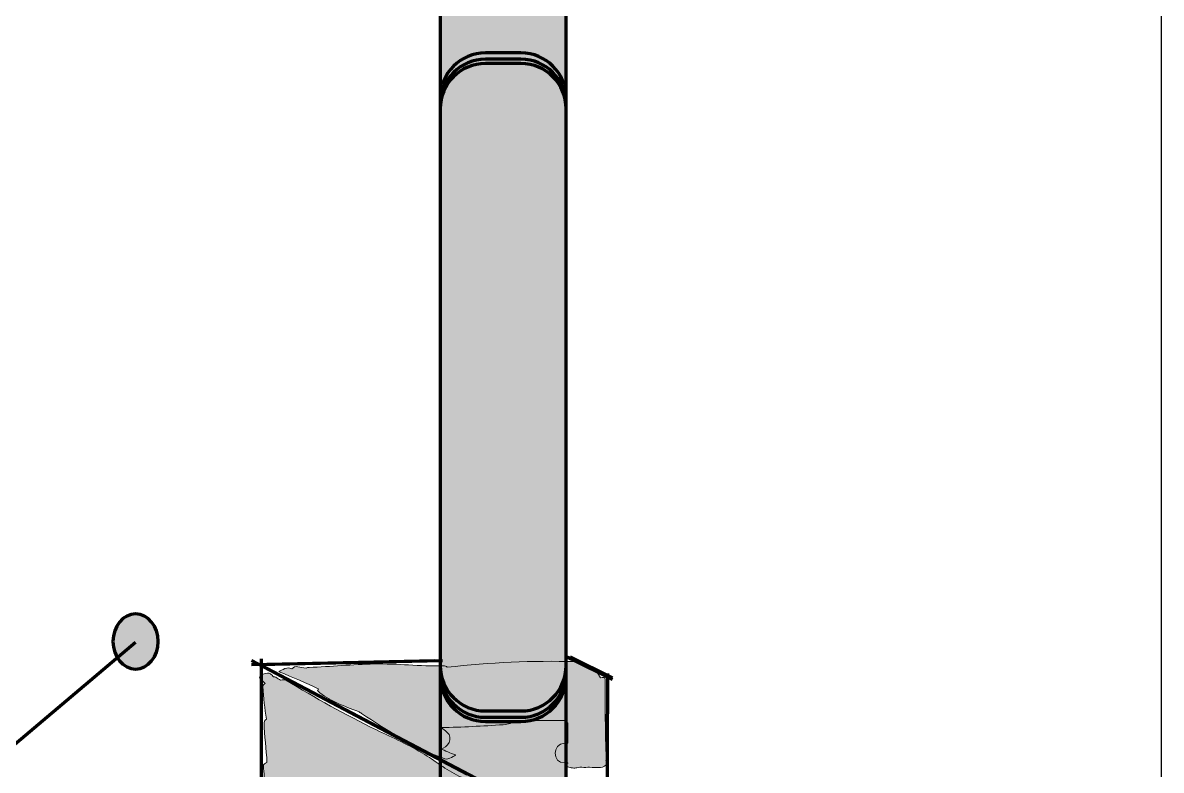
# Model space of a CAD drawing. Header units: inches. Extents: x -455 to 1024, y -792 to -26.
# Drawn here: x 734.8 to 1024, y -529.8 to -339.8 of the extents above; entities that cross this region are included whole.
import ezdxf

# ---------------------------------------------------------------- set-up
doc = ezdxf.new("R2010")
doc.units = ezdxf.units.IN
doc.header["$MEASUREMENT"] = 0
doc.layers.add('Box', color=7, linetype='Continuous')
doc.layers.add('Layer 1', color=7, linetype='Continuous')
picture_1 = doc.add_image_def('image1.png', size_in_pixel=(2720, 1532))

msp = doc.modelspace()

# ---------------------------------------------------------------- hatches: boundary and pattern name
at = {"layer": 'Box', "true_color": 0x231f20}
h = msp.add_hatch(color=250, dxfattribs=at)
h.dxf.hatch_style = 2
edge = h.paths.add_edge_path()
edge.add_spline(control_points=[(861.37, -582.25), (861.37, -582.25), (852.37, -582.25), (852.37, -582.25), (846.05, -582.25), (840.87, -577.08), (840.87, -570.75), (840.87, -570.75), (840.87, -184.95), (840.87, -184.95), (840.87, -178.62), (846.05, -173.45), (852.37, -173.45), (852.37, -173.45), (861.37, -173.45), (861.37, -173.45), (867.7, -173.45), (872.87, -178.62), (872.87, -184.95), (872.87, -184.95), (872.87, -570.75), (872.87, -570.75), (872.87, -577.08), (867.7, -582.25), (861.37, -582.25)], knot_values=[0, 0, 0, 0, 1, 1, 1, 2, 2, 2, 3, 3, 3, 4, 4, 4, 5, 5, 5, 6, 6, 6, 7, 7, 7, 8, 8, 8, 8], degree=3, periodic=1)
h = msp.add_hatch(color=250, dxfattribs=at)
h.dxf.hatch_style = 2
edge = h.paths.add_edge_path()
edge.add_spline(control_points=[(861.37, -514.68), (861.37, -514.68), (852.37, -514.68), (852.37, -514.68), (846.05, -514.68), (840.87, -509.51), (840.87, -503.18), (840.87, -503.18), (840.87, -358.95), (840.87, -358.95), (840.87, -352.62), (846.05, -347.45), (852.37, -347.45), (852.37, -347.45), (861.37, -347.45), (861.37, -347.45), (867.7, -347.45), (872.87, -352.62), (872.87, -358.95), (872.87, -358.95), (872.87, -503.18), (872.87, -503.18), (872.87, -509.51), (867.7, -514.68), (861.37, -514.68)], knot_values=[0, 0, 0, 0, 1, 1, 1, 2, 2, 2, 3, 3, 3, 4, 4, 4, 5, 5, 5, 6, 6, 6, 7, 7, 7, 8, 8, 8, 8], degree=3, periodic=1)
h = msp.add_hatch(color=250, dxfattribs=at)
h.dxf.hatch_style = 2
edge = h.paths.add_edge_path()
edge.add_spline(control_points=[(861.37, -516.29), (861.37, -516.29), (852.37, -516.29), (852.37, -516.29), (846.05, -516.29), (840.87, -511.11), (840.87, -504.79), (840.87, -504.79), (840.87, -360.55), (840.87, -360.55), (840.87, -354.23), (846.05, -349.05), (852.37, -349.05), (852.37, -349.05), (861.37, -349.05), (861.37, -349.05), (867.7, -349.05), (872.87, -354.23), (872.87, -360.55), (872.87, -360.55), (872.87, -504.79), (872.87, -504.79), (872.87, -511.11), (867.7, -516.29), (861.37, -516.29)], knot_values=[0, 0, 0, 0, 1, 1, 1, 2, 2, 2, 3, 3, 3, 4, 4, 4, 5, 5, 5, 6, 6, 6, 7, 7, 7, 8, 8, 8, 8], degree=3, periodic=1)
h = msp.add_hatch(color=250, dxfattribs=at)
h.dxf.hatch_style = 2
edge = h.paths.add_edge_path()
edge.add_spline(control_points=[(861.37, -517.37), (861.37, -517.37), (852.37, -517.37), (852.37, -517.37), (846.05, -517.37), (840.87, -512.2), (840.87, -505.87), (840.87, -505.87), (840.87, -361.64), (840.87, -361.64), (840.87, -355.31), (846.05, -350.14), (852.37, -350.14), (852.37, -350.14), (861.37, -350.14), (861.37, -350.14), (867.7, -350.14), (872.87, -355.31), (872.87, -361.64), (872.87, -361.64), (872.87, -505.87), (872.87, -505.87), (872.87, -512.2), (867.7, -517.37), (861.37, -517.37)], knot_values=[0, 0, 0, 0, 1, 1, 1, 2, 2, 2, 3, 3, 3, 4, 4, 4, 5, 5, 5, 6, 6, 6, 7, 7, 7, 8, 8, 8, 8], degree=3, periodic=1)
h = msp.add_hatch(color=250, dxfattribs=at)
h.dxf.hatch_style = 2
edge = h.paths.add_edge_path()
edge.add_spline(control_points=[(769.25, -497.03), (769.25, -500.9), (766.68, -504.03), (763.5, -504.03), (760.32, -504.03), (757.75, -500.9), (757.75, -497.03), (757.75, -493.16), (760.32, -490.03), (763.5, -490.03), (766.68, -490.03), (769.25, -493.16), (769.25, -497.03)], knot_values=[0, 0, 0, 0, 1, 1, 1, 2, 2, 2, 3, 3, 3, 4, 4, 4, 4], degree=3, periodic=1)
h = msp.add_hatch(color=250, dxfattribs=at)
h.dxf.hatch_style = 2
edge = h.paths.add_edge_path()
edge.add_spline(control_points=[(882.95, -527.28), (883, -527.18), (883.04, -527.09), (883.03, -526.98), (882.79, -520.17), (882.72, -513.36), (882.8, -506.55), (882.8, -506.21), (882.21, -506.12), (881.56, -506.23), (880.5, -503.97), (878.35, -502.23), (875.12, -502.15), (864.26, -501.86), (853.44, -502.34), (842.65, -503.59), (842.46, -503.35), (842.11, -503.19), (841.56, -503.21), (835.75, -503.41), (829.96, -502.62), (824.14, -502.74), (818.61, -502.85), (813.09, -503.44), (807.56, -503.61), (807.26, -503.62), (807, -503.7), (806.78, -503.82), (806.09, -503.71), (805.4, -503.58), (804.71, -503.43), (804.12, -503.31), (803.53, -503.58), (803.17, -503.96), (803.01, -503.9), (802.87, -503.84), (802.71, -503.78), (801.92, -503.47), (799.72, -504.66), (799.98, -504.76), (803.51, -506.14), (806.82, -507.56), (810.04, -509.14), (809.78, -509.31), (809.64, -509.49), (809.77, -509.6), (812.55, -512.08), (816.4, -513.45), (820.1, -514.82), (820.36, -514.99), (820.62, -515.15), (820.89, -515.32), (827.61, -519.79), (834.43, -523.98), (842.01, -526.85), (842.81, -527.15), (844.99, -525.96), (844.74, -525.87), (843.44, -525.37), (842.16, -524.83), (840.89, -524.26), (842.79, -524.1), (844.37, -521.7), (842.58, -520.05), (842.13, -519.65), (841.67, -519.27), (841.2, -518.92), (846.43, -518.79), (851.65, -518.55), (856.88, -518.18), (858.13, -518.09), (859.22, -517.76), (860.14, -517.24), (864.35, -517.08), (868.56, -517.04), (872.77, -517.11), (872.89, -517.35), (873.05, -517.58), (873.26, -517.78), (873.24, -519.48), (873.24, -521.18), (873.26, -522.89), (873.01, -522.89), (872.75, -522.9), (872.5, -522.9), (869.29, -522.97), (869.28, -527.97), (872.5, -527.9), (872.76, -527.9), (873.03, -527.9), (873.3, -527.9), (873.29, -527.91), (873.29, -527.92), (873.29, -527.92), (872.95, -528.17), (872.63, -528.59), (873.16, -528.85), (873.39, -528.95), (873.61, -529.03), (873.84, -529.08), (874.03, -529.16), (874.26, -529.2), (874.5, -529.18), (874.86, -529.21), (875.22, -529.2), (875.59, -529.15), (875.77, -529.12), (876.04, -529.07), (876.32, -528.97), (876.32, -528.97), (876.33, -528.97), (876.33, -528.98), (877.01, -529.03), (877.68, -529.04), (878.36, -529), (878.48, -528.99), (878.61, -528.97), (878.75, -528.96), (879.71, -529.09), (880.64, -529.15), (881.61, -529.05), (882.22, -528.98), (883.15, -528.62), (883.22, -527.9), (883.24, -527.63), (883.13, -527.42), (882.95, -527.28)], knot_values=[0, 0, 0, 0, 1, 1, 1, 2, 2, 2, 3, 3, 3, 4, 4, 4, 5, 5, 5, 6, 6, 6, 7, 7, 7, 8, 8, 8, 9, 9, 9, 10, 10, 10, 11, 11, 11, 12, 12, 12, 13, 13, 13, 14, 14, 14, 15, 15, 15, 16, 16, 16, 17, 17, 17, 18, 18, 18, 19, 19, 19, 20, 20, 20, 21, 21, 21, 22, 22, 22, 23, 23, 23, 24, 24, 24, 25, 25, 25, 26, 26, 26, 27, 27, 27, 28, 28, 28, 29, 29, 29, 30, 30, 30, 31, 31, 31, 32, 32, 32, 33, 33, 33, 34, 34, 34, 35, 35, 35, 36, 36, 36, 37, 37, 37, 38, 38, 38, 39, 39, 39, 40, 40, 40, 41, 41, 41, 42, 42, 42, 42], degree=3, periodic=1)
h = msp.add_hatch(color=250, dxfattribs=at)
h.dxf.hatch_style = 2
edge = h.paths.add_edge_path()
edge.add_spline(control_points=[(848.26, -699.4), (848.3, -699.12), (848.34, -698.83), (848.38, -698.55), (848.74, -696.31), (849.47, -694.14), (849.48, -691.87), (849.49, -691.24), (848.92, -690.99), (848.29, -691), (848.66, -687.98), (848.66, -684.94), (848.28, -681.88), (849.07, -677.14), (849.25, -672.35), (848.84, -667.48), (848.82, -667.25), (848.67, -667.1), (848.46, -667.01), (848.72, -664.59), (848.95, -662.16), (849.11, -659.73), (849.13, -659.4), (848.83, -659.25), (848.43, -659.22), (848.55, -654.92), (848.47, -650.63), (848.22, -646.34), (848.69, -646.15), (849.07, -645.85), (849.12, -645.47), (849.22, -644.76), (849.19, -644.04), (849.01, -643.35), (848.94, -643.1), (848.76, -642.95), (848.51, -642.87), (848.61, -642.39), (848.67, -641.9), (848.77, -641.44), (849.15, -639.62), (849.55, -637.83), (849.25, -635.97), (849.2, -635.67), (848.93, -635.52), (848.58, -635.47), (848.8, -634.28), (849.02, -633.09), (849.21, -631.9), (849.28, -631.48), (848.94, -631.28), (848.47, -631.24), (848.53, -630.82), (848.6, -630.4), (848.68, -630.02), (849.33, -626.68), (849.66, -623.44), (849.23, -620.06), (849.2, -619.89), (848.94, -619.82), (848.58, -619.83), (848.63, -617.88), (848.64, -615.92), (848.62, -613.95), (848.61, -613.77), (848.57, -613.62), (848.49, -613.49), (848.65, -611.65), (848.83, -609.81), (849.09, -607.97), (849.13, -607.69), (848.89, -607.54), (848.53, -607.49), (848.62, -606.62), (848.7, -605.76), (848.72, -604.89), (848.73, -604.63), (848.6, -604.47), (848.39, -604.36), (848.5, -604.27), (848.57, -604.16), (848.57, -604.05), (848.52, -596.51), (848.48, -588.97), (848.44, -581.42), (848.44, -581.1), (846.48, -581.31), (845.78, -581.83), (845.68, -580.27), (845.56, -578.71), (845.4, -577.16), (845.94, -575.31), (846.48, -573.45), (847.05, -571.6), (848.29, -567.54), (846.19, -564.49), (843.21, -563.14), (842.67, -560.61), (842.05, -558.1), (841.35, -555.61), (841.73, -553.77), (842.48, -552.09), (844.02, -550.91), (847.25, -548.41), (848.9, -544.49), (846.71, -540.64), (846.62, -540.49), (846.52, -540.34), (846.41, -540.19), (847.43, -537.59), (847.08, -534.41), (845.38, -532.22), (845.98, -531.95), (846.43, -531.63), (846.24, -531.55), (842.88, -530.02), (840.08, -527.7), (836.95, -525.77), (833.04, -523.36), (828.8, -521.5), (824.67, -519.49), (816.8, -515.66), (809.15, -511.42), (801.69, -506.83), (801.41, -506.66), (800.86, -506.73), (800.33, -506.9), (799.93, -506.65), (799.53, -506.39), (799.12, -506.14), (798.97, -506.05), (798.77, -506.01), (798.54, -506.01), (798.28, -505.75), (798.03, -505.49), (797.77, -505.24), (797.11, -504.61), (794.4, -505.69), (795.06, -506.31), (795.53, -506.76), (795.98, -507.23), (796.43, -507.68), (796.07, -507.89), (795.81, -508.18), (795.82, -508.51), (795.94, -511.32), (796.32, -514.07), (796.73, -516.81), (796.39, -517), (796.16, -517.27), (796.16, -517.59), (796.19, -520.96), (796.73, -524.4), (796.86, -527.79), (796.34, -527.98), (795.94, -528.25), (795.96, -528.58), (796.11, -530.48), (796.23, -532.38), (796.33, -534.29), (796.17, -534.96), (795.97, -535.63), (795.71, -536.3), (795.47, -536.93), (795.9, -537.24), (796.49, -537.3), (796.61, -540), (796.69, -542.7), (796.74, -545.4), (796.51, -545.62), (796.37, -545.89), (796.41, -546.2), (796.54, -547.15), (796.69, -548.08), (796.84, -549), (796.62, -549.13), (796.47, -549.28), (796.44, -549.44), (795.68, -554.4), (794.63, -559.5), (795.28, -564.53), (795.71, -567.84), (796.3, -571.13), (796.85, -574.42), (796.22, -574.62), (795.67, -574.97), (795.74, -575.37), (797.01, -582.46), (796.94, -589.59), (796.72, -596.76), (796.67, -596.86), (796.64, -596.98), (796.64, -597.1), (796.65, -600.17), (796.65, -603.25), (796.66, -606.32), (796.43, -606.53), (796.29, -606.79), (796.32, -607.08), (796.4, -607.81), (796.48, -608.53), (796.56, -609.26), (795.88, -609.46), (795.27, -609.84), (795.35, -610.28), (795.89, -613.3), (796.37, -616.34), (796.79, -619.38), (796.05, -619.57), (795.36, -620.01), (795.5, -620.51), (796, -622.3), (796.39, -624.1), (796.7, -625.92), (796.08, -626.1), (795.53, -626.42), (795.54, -626.82), (795.67, -632.4), (796.13, -637.95), (796.9, -643.47), (796.58, -643.61), (796.35, -643.79), (796.34, -644.01), (796.17, -647.45), (796.12, -650.89), (796.19, -654.33), (796.19, -654.34), (796.2, -654.35), (796.21, -654.36), (796.32, -659.36), (796.55, -664.35), (796.86, -669.33), (796.15, -669.53), (795.54, -670.07), (795.75, -670.76), (796.18, -672.22), (796.57, -673.68), (796.95, -675.16), (796.05, -675.69), (795.47, -676.67), (796.9, -676.67), (797.05, -676.67), (797.21, -676.65), (797.37, -676.6), (797.54, -676.86), (797.84, -677), (798.17, -677.04), (800.19, -678.34), (801.72, -680.3), (803.91, -681.34), (804.44, -681.59), (805.13, -681.44), (805.67, -681.25), (806.98, -682.33), (808.28, -683.43), (809.73, -684.31), (812.59, -686.03), (815.46, -687.4), (818.2, -689.37), (821.17, -691.5), (824.13, -693.63), (827.09, -695.76), (828.4, -696.7), (829.68, -697.73), (831.07, -698.54), (831.65, -698.94), (832.28, -699.25), (832.95, -699.49), (833.59, -699.84), (834.06, -700.07), (834.39, -700.17), (834.65, -700.43), (834.93, -700.66), (835.23, -700.86), (835.11, -701.12), (835.16, -701.39), (835.51, -701.63), (839, -704.12), (843.05, -704.74), (845.66, -708.44), (845.69, -708.48), (845.72, -708.51), (845.75, -708.54), (845.73, -708.88), (845.7, -709.23), (845.67, -709.58), (845.65, -709.88), (848.51, -709.61), (848.57, -708.8), (848.8, -705.7), (849.04, -702.59), (849.27, -699.49), (849.28, -699.37), (848.82, -699.34), (848.26, -699.4)], knot_values=[0, 0, 0, 0, 1, 1, 1, 2, 2, 2, 3, 3, 3, 4, 4, 4, 5, 5, 5, 6, 6, 6, 7, 7, 7, 8, 8, 8, 9, 9, 9, 10, 10, 10, 11, 11, 11, 12, 12, 12, 13, 13, 13, 14, 14, 14, 15, 15, 15, 16, 16, 16, 17, 17, 17, 18, 18, 18, 19, 19, 19, 20, 20, 20, 21, 21, 21, 22, 22, 22, 23, 23, 23, 24, 24, 24, 25, 25, 25, 26, 26, 26, 27, 27, 27, 28, 28, 28, 29, 29, 29, 30, 30, 30, 31, 31, 31, 32, 32, 32, 33, 33, 33, 34, 34, 34, 35, 35, 35, 36, 36, 36, 37, 37, 37, 38, 38, 38, 39, 39, 39, 40, 40, 40, 41, 41, 41, 42, 42, 42, 43, 43, 43, 44, 44, 44, 45, 45, 45, 46, 46, 46, 47, 47, 47, 48, 48, 48, 49, 49, 49, 50, 50, 50, 51, 51, 51, 52, 52, 52, 53, 53, 53, 54, 54, 54, 55, 55, 55, 56, 56, 56, 57, 57, 57, 58, 58, 58, 59, 59, 59, 60, 60, 60, 61, 61, 61, 62, 62, 62, 63, 63, 63, 64, 64, 64, 65, 65, 65, 66, 66, 66, 67, 67, 67, 68, 68, 68, 69, 69, 69, 70, 70, 70, 71, 71, 71, 72, 72, 72, 73, 73, 73, 74, 74, 74, 75, 75, 75, 76, 76, 76, 77, 77, 77, 78, 78, 78, 79, 79, 79, 80, 80, 80, 81, 81, 81, 82, 82, 82, 83, 83, 83, 84, 84, 84, 85, 85, 85, 86, 86, 86, 87, 87, 87, 88, 88, 88, 89, 89, 89, 90, 90, 90, 91, 91, 91, 92, 92, 92, 93, 93, 93, 94, 94, 94, 95, 95, 95, 96, 96, 96, 97, 97, 97, 98, 98, 98, 98], degree=3, periodic=1)

# ---------------------------------------------------------------- linework, layer by layer
at = {"layer": 'Box', "color": 250, "lineweight": 211, "true_color": 0x231f20}
msp.add_lwpolyline([(729.5, -525.88), (763.5, -497.22)], dxfattribs=at)
at = {"layer": 'Box', "color": 250, "lineweight": 106, "true_color": 0x404041}
for points in [[(792.96, -501.86), (847.71, -530.71)], [(839.46, -501.94), (792.96, -502.94)], [(841.46, -501.94), (794.96, -502.94)], [(795.15, -502.94), (849.9, -531.8)], [(795.15, -502.94), (849.9, -531.8)], [(795.37, -501.43), (795.37, -676.2)], [(872.87, -500.85), (882.36, -505.13)], [(873.87, -500.89), (884.65, -506.25)], [(873.87, -501.35), (884.65, -506.71)], [(795.37, -504.03), (795.37, -678.8)]]:
    msp.add_lwpolyline(points, dxfattribs=at)
at = {"layer": 'Box', "color": 250, "lineweight": 106, "true_color": 0x231f20}
msp.add_lwpolyline([(883.36, -505.17), (882.51, -710.48)], dxfattribs=at)
for points in [[(861.37, -582.25), (861.37, -582.25), (852.37, -582.25), (852.37, -582.25), (846.05, -582.25), (840.87, -577.08), (840.87, -570.75), (840.87, -570.75), (840.87, -184.95), (840.87, -184.95), (840.87, -178.62), (846.05, -173.45), (852.37, -173.45), (852.37, -173.45), (861.37, -173.45), (861.37, -173.45), (867.7, -173.45), (872.87, -178.62), (872.87, -184.95), (872.87, -184.95), (872.87, -570.75), (872.87, -570.75), (872.87, -577.08), (867.7, -582.25), (861.37, -582.25)], [(861.37, -514.68), (861.37, -514.68), (852.37, -514.68), (852.37, -514.68), (846.05, -514.68), (840.87, -509.51), (840.87, -503.18), (840.87, -503.18), (840.87, -358.95), (840.87, -358.95), (840.87, -352.62), (846.05, -347.45), (852.37, -347.45), (852.37, -347.45), (861.37, -347.45), (861.37, -347.45), (867.7, -347.45), (872.87, -352.62), (872.87, -358.95), (872.87, -358.95), (872.87, -503.18), (872.87, -503.18), (872.87, -509.51), (867.7, -514.68), (861.37, -514.68)], [(861.37, -516.29), (861.37, -516.29), (852.37, -516.29), (852.37, -516.29), (846.05, -516.29), (840.87, -511.11), (840.87, -504.79), (840.87, -504.79), (840.87, -360.55), (840.87, -360.55), (840.87, -354.23), (846.05, -349.05), (852.37, -349.05), (852.37, -349.05), (861.37, -349.05), (861.37, -349.05), (867.7, -349.05), (872.87, -354.23), (872.87, -360.55), (872.87, -360.55), (872.87, -504.79), (872.87, -504.79), (872.87, -511.11), (867.7, -516.29), (861.37, -516.29)], [(861.37, -517.37), (861.37, -517.37), (852.37, -517.37), (852.37, -517.37), (846.05, -517.37), (840.87, -512.2), (840.87, -505.87), (840.87, -505.87), (840.87, -361.64), (840.87, -361.64), (840.87, -355.31), (846.05, -350.14), (852.37, -350.14), (852.37, -350.14), (861.37, -350.14), (861.37, -350.14), (867.7, -350.14), (872.87, -355.31), (872.87, -361.64), (872.87, -361.64), (872.87, -505.87), (872.87, -505.87), (872.87, -512.2), (867.7, -517.37), (861.37, -517.37)]]:
    msp.add_open_spline(points, degree=3, knots=[0, 0, 0, 0, 1, 1, 1, 2, 2, 2, 3, 3, 3, 4, 4, 4, 5, 5, 5, 6, 6, 6, 7, 7, 7, 8, 8, 8, 8], dxfattribs=at)
at = {"layer": 'Box', "color": 250, "lineweight": 211, "true_color": 0x231f20}
msp.add_open_spline([(769.25, -497.03), (769.25, -500.9), (766.68, -504.03), (763.5, -504.03), (760.32, -504.03), (757.75, -500.9), (757.75, -497.03), (757.75, -493.16), (760.32, -490.03), (763.5, -490.03), (766.68, -490.03), (769.25, -493.16), (769.25, -497.03)], degree=3, knots=[0, 0, 0, 0, 1, 1, 1, 2, 2, 2, 3, 3, 3, 4, 4, 4, 4], dxfattribs=at)
at = {"layer": 'Box', "lineweight": 0}
for points, knots in [([(882.95, -527.28), (883, -527.18), (883.04, -527.09), (883.03, -526.98), (882.79, -520.17), (882.72, -513.36), (882.8, -506.55), (882.8, -506.21), (882.21, -506.12), (881.56, -506.23), (880.5, -503.97), (878.35, -502.23), (875.12, -502.15), (864.26, -501.86), (853.44, -502.34), (842.65, -503.59), (842.46, -503.35), (842.11, -503.19), (841.56, -503.21), (835.75, -503.41), (829.96, -502.62), (824.14, -502.74), (818.61, -502.85), (813.09, -503.44), (807.56, -503.61), (807.26, -503.62), (807, -503.7), (806.78, -503.82), (806.09, -503.71), (805.4, -503.58), (804.71, -503.43), (804.12, -503.31), (803.53, -503.58), (803.17, -503.96), (803.01, -503.9), (802.87, -503.84), (802.71, -503.78), (801.92, -503.47), (799.72, -504.66), (799.98, -504.76), (803.51, -506.14), (806.82, -507.56), (810.04, -509.14), (809.78, -509.31), (809.64, -509.49), (809.77, -509.6), (812.55, -512.08), (816.4, -513.45), (820.1, -514.82), (820.36, -514.99), (820.62, -515.15), (820.89, -515.32), (827.61, -519.79), (834.43, -523.98), (842.01, -526.85), (842.81, -527.15), (844.99, -525.96), (844.74, -525.87), (843.44, -525.37), (842.16, -524.83), (840.89, -524.26), (842.79, -524.1), (844.37, -521.7), (842.58, -520.05), (842.13, -519.65), (841.67, -519.27), (841.2, -518.92), (846.43, -518.79), (851.65, -518.55), (856.88, -518.18), (858.13, -518.09), (859.22, -517.76), (860.14, -517.24), (864.35, -517.08), (868.56, -517.04), (872.77, -517.11), (872.89, -517.35), (873.05, -517.58), (873.26, -517.78), (873.24, -519.48), (873.24, -521.18), (873.26, -522.89), (873.01, -522.89), (872.75, -522.9), (872.5, -522.9), (869.29, -522.97), (869.28, -527.97), (872.5, -527.9), (872.76, -527.9), (873.03, -527.9), (873.3, -527.9), (873.29, -527.91), (873.29, -527.92), (873.29, -527.92), (872.95, -528.17), (872.63, -528.59), (873.16, -528.85), (873.39, -528.95), (873.61, -529.03), (873.84, -529.08), (874.03, -529.16), (874.26, -529.2), (874.5, -529.18), (874.86, -529.21), (875.22, -529.2), (875.59, -529.15), (875.77, -529.12), (876.04, -529.07), (876.32, -528.97), (876.32, -528.97), (876.33, -528.97), (876.33, -528.98), (877.01, -529.03), (877.68, -529.04), (878.36, -529), (878.48, -528.99), (878.61, -528.97), (878.75, -528.96), (879.71, -529.09), (880.64, -529.15), (881.61, -529.05), (882.22, -528.98), (883.15, -528.62), (883.22, -527.9), (883.24, -527.63), (883.13, -527.42), (882.95, -527.28)], [0, 0, 0, 0, 1, 1, 1, 2, 2, 2, 3, 3, 3, 4, 4, 4, 5, 5, 5, 6, 6, 6, 7, 7, 7, 8, 8, 8, 9, 9, 9, 10, 10, 10, 11, 11, 11, 12, 12, 12, 13, 13, 13, 14, 14, 14, 15, 15, 15, 16, 16, 16, 17, 17, 17, 18, 18, 18, 19, 19, 19, 20, 20, 20, 21, 21, 21, 22, 22, 22, 23, 23, 23, 24, 24, 24, 25, 25, 25, 26, 26, 26, 27, 27, 27, 28, 28, 28, 29, 29, 29, 30, 30, 30, 31, 31, 31, 32, 32, 32, 33, 33, 33, 34, 34, 34, 35, 35, 35, 36, 36, 36, 37, 37, 37, 38, 38, 38, 39, 39, 39, 40, 40, 40, 41, 41, 41, 42, 42, 42, 42]), ([(848.26, -699.4), (848.3, -699.12), (848.34, -698.83), (848.38, -698.55), (848.74, -696.31), (849.47, -694.14), (849.48, -691.87), (849.49, -691.24), (848.92, -690.99), (848.29, -691), (848.66, -687.98), (848.66, -684.94), (848.28, -681.88), (849.07, -677.14), (849.25, -672.35), (848.84, -667.48), (848.82, -667.25), (848.67, -667.1), (848.46, -667.01), (848.72, -664.59), (848.95, -662.16), (849.11, -659.73), (849.13, -659.4), (848.83, -659.25), (848.43, -659.22), (848.55, -654.92), (848.47, -650.63), (848.22, -646.34), (848.69, -646.15), (849.07, -645.85), (849.12, -645.47), (849.22, -644.76), (849.19, -644.04), (849.01, -643.35), (848.94, -643.1), (848.76, -642.95), (848.51, -642.87), (848.61, -642.39), (848.67, -641.9), (848.77, -641.44), (849.15, -639.62), (849.55, -637.83), (849.25, -635.97), (849.2, -635.67), (848.93, -635.52), (848.58, -635.47), (848.8, -634.28), (849.02, -633.09), (849.21, -631.9), (849.28, -631.48), (848.94, -631.28), (848.47, -631.24), (848.53, -630.82), (848.6, -630.4), (848.68, -630.02), (849.33, -626.68), (849.66, -623.44), (849.23, -620.06), (849.2, -619.89), (848.94, -619.82), (848.58, -619.83), (848.63, -617.88), (848.64, -615.92), (848.62, -613.95), (848.61, -613.77), (848.57, -613.62), (848.49, -613.49), (848.65, -611.65), (848.83, -609.81), (849.09, -607.97), (849.13, -607.69), (848.89, -607.54), (848.53, -607.49), (848.62, -606.62), (848.7, -605.76), (848.72, -604.89), (848.73, -604.63), (848.6, -604.47), (848.39, -604.36), (848.5, -604.27), (848.57, -604.16), (848.57, -604.05), (848.52, -596.51), (848.48, -588.97), (848.44, -581.42), (848.44, -581.1), (846.48, -581.31), (845.78, -581.83), (845.68, -580.27), (845.56, -578.71), (845.4, -577.16), (845.94, -575.31), (846.48, -573.45), (847.05, -571.6), (848.29, -567.54), (846.19, -564.49), (843.21, -563.14), (842.67, -560.61), (842.05, -558.1), (841.35, -555.61), (841.73, -553.77), (842.48, -552.09), (844.02, -550.91), (847.25, -548.41), (848.9, -544.49), (846.71, -540.64), (846.62, -540.49), (846.52, -540.34), (846.41, -540.19), (847.43, -537.59), (847.08, -534.41), (845.38, -532.22), (845.98, -531.95), (846.43, -531.63), (846.24, -531.55), (842.88, -530.02), (840.08, -527.7), (836.95, -525.77), (833.04, -523.36), (828.8, -521.5), (824.67, -519.49), (816.8, -515.66), (809.15, -511.42), (801.69, -506.83), (801.41, -506.66), (800.86, -506.73), (800.33, -506.9), (799.93, -506.65), (799.53, -506.39), (799.12, -506.14), (798.97, -506.05), (798.77, -506.01), (798.54, -506.01), (798.28, -505.75), (798.03, -505.49), (797.77, -505.24), (797.11, -504.61), (794.4, -505.69), (795.06, -506.31), (795.53, -506.76), (795.98, -507.23), (796.43, -507.68), (796.07, -507.89), (795.81, -508.18), (795.82, -508.51), (795.94, -511.32), (796.32, -514.07), (796.73, -516.81), (796.39, -517), (796.16, -517.27), (796.16, -517.59), (796.19, -520.96), (796.73, -524.4), (796.86, -527.79), (796.34, -527.98), (795.94, -528.25), (795.96, -528.58), (796.11, -530.48), (796.23, -532.38), (796.33, -534.29), (796.17, -534.96), (795.97, -535.63), (795.71, -536.3), (795.47, -536.93), (795.9, -537.24), (796.49, -537.3), (796.61, -540), (796.69, -542.7), (796.74, -545.4), (796.51, -545.62), (796.37, -545.89), (796.41, -546.2), (796.54, -547.15), (796.69, -548.08), (796.84, -549), (796.62, -549.13), (796.47, -549.28), (796.44, -549.44), (795.68, -554.4), (794.63, -559.5), (795.28, -564.53), (795.71, -567.84), (796.3, -571.13), (796.85, -574.42), (796.22, -574.62), (795.67, -574.97), (795.74, -575.37), (797.01, -582.46), (796.94, -589.59), (796.72, -596.76), (796.67, -596.86), (796.64, -596.98), (796.64, -597.1), (796.65, -600.17), (796.65, -603.25), (796.66, -606.32), (796.43, -606.53), (796.29, -606.79), (796.32, -607.08), (796.4, -607.81), (796.48, -608.53), (796.56, -609.26), (795.88, -609.46), (795.27, -609.84), (795.35, -610.28), (795.89, -613.3), (796.37, -616.34), (796.79, -619.38), (796.05, -619.57), (795.36, -620.01), (795.5, -620.51), (796, -622.3), (796.39, -624.1), (796.7, -625.92), (796.08, -626.1), (795.53, -626.42), (795.54, -626.82), (795.67, -632.4), (796.13, -637.95), (796.9, -643.47), (796.58, -643.61), (796.35, -643.79), (796.34, -644.01), (796.17, -647.45), (796.12, -650.89), (796.19, -654.33), (796.19, -654.34), (796.2, -654.35), (796.21, -654.36), (796.32, -659.36), (796.55, -664.35), (796.86, -669.33), (796.15, -669.53), (795.54, -670.07), (795.75, -670.76), (796.18, -672.22), (796.57, -673.68), (796.95, -675.16), (796.05, -675.69), (795.47, -676.67), (796.9, -676.67), (797.05, -676.67), (797.21, -676.65), (797.37, -676.6), (797.54, -676.86), (797.84, -677), (798.17, -677.04), (800.19, -678.34), (801.72, -680.3), (803.91, -681.34), (804.44, -681.59), (805.13, -681.44), (805.67, -681.25), (806.98, -682.33), (808.28, -683.43), (809.73, -684.31), (812.59, -686.03), (815.46, -687.4), (818.2, -689.37), (821.17, -691.5), (824.13, -693.63), (827.09, -695.76), (828.4, -696.7), (829.68, -697.73), (831.07, -698.54), (831.65, -698.94), (832.28, -699.25), (832.95, -699.49), (833.59, -699.84), (834.06, -700.07), (834.39, -700.17), (834.65, -700.43), (834.93, -700.66), (835.23, -700.86), (835.11, -701.12), (835.16, -701.39), (835.51, -701.63), (839, -704.12), (843.05, -704.74), (845.66, -708.44), (845.69, -708.48), (845.72, -708.51), (845.75, -708.54), (845.73, -708.88), (845.7, -709.23), (845.67, -709.58), (845.65, -709.88), (848.51, -709.61), (848.57, -708.8), (848.8, -705.7), (849.04, -702.59), (849.27, -699.49), (849.28, -699.37), (848.82, -699.34), (848.26, -699.4)], [0, 0, 0, 0, 1, 1, 1, 2, 2, 2, 3, 3, 3, 4, 4, 4, 5, 5, 5, 6, 6, 6, 7, 7, 7, 8, 8, 8, 9, 9, 9, 10, 10, 10, 11, 11, 11, 12, 12, 12, 13, 13, 13, 14, 14, 14, 15, 15, 15, 16, 16, 16, 17, 17, 17, 18, 18, 18, 19, 19, 19, 20, 20, 20, 21, 21, 21, 22, 22, 22, 23, 23, 23, 24, 24, 24, 25, 25, 25, 26, 26, 26, 27, 27, 27, 28, 28, 28, 29, 29, 29, 30, 30, 30, 31, 31, 31, 32, 32, 32, 33, 33, 33, 34, 34, 34, 35, 35, 35, 36, 36, 36, 37, 37, 37, 38, 38, 38, 39, 39, 39, 40, 40, 40, 41, 41, 41, 42, 42, 42, 43, 43, 43, 44, 44, 44, 45, 45, 45, 46, 46, 46, 47, 47, 47, 48, 48, 48, 49, 49, 49, 50, 50, 50, 51, 51, 51, 52, 52, 52, 53, 53, 53, 54, 54, 54, 55, 55, 55, 56, 56, 56, 57, 57, 57, 58, 58, 58, 59, 59, 59, 60, 60, 60, 61, 61, 61, 62, 62, 62, 63, 63, 63, 64, 64, 64, 65, 65, 65, 66, 66, 66, 67, 67, 67, 68, 68, 68, 69, 69, 69, 70, 70, 70, 71, 71, 71, 72, 72, 72, 73, 73, 73, 74, 74, 74, 75, 75, 75, 76, 76, 76, 77, 77, 77, 78, 78, 78, 79, 79, 79, 80, 80, 80, 81, 81, 81, 82, 82, 82, 83, 83, 83, 84, 84, 84, 85, 85, 85, 86, 86, 86, 87, 87, 87, 88, 88, 88, 89, 89, 89, 90, 90, 90, 91, 91, 91, 92, 92, 92, 93, 93, 93, 94, 94, 94, 95, 95, 95, 96, 96, 96, 97, 97, 97, 98, 98, 98, 98])]:
    msp.add_open_spline(points, degree=3, knots=knots, dxfattribs=at)

# ---------------------------------------------------------------- pictures from other files: only their frames are drawn
at = {"layer": 'Layer 1'}
image = msp.add_image(picture_1, insert=(-336, -792), size_in_units=(1360, 766), dxfattribs=at)

doc.saveas('drawing.dxf')
